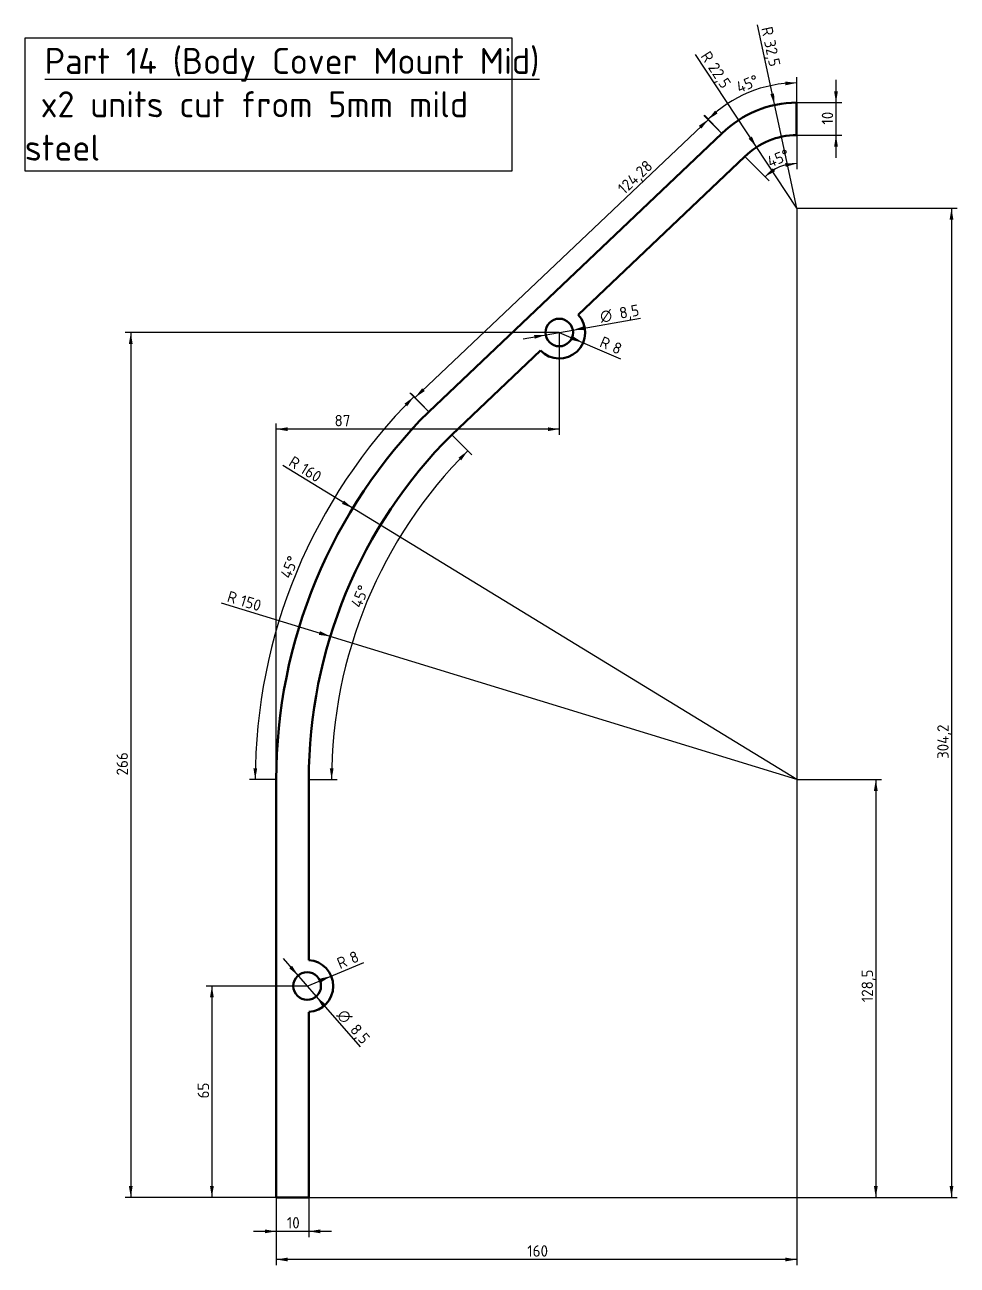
# Model space of a CAD drawing. Header units: millimetres. Extents: x -241 to 1487, y 11 to 833.
# Drawn here: x 1199.9 to 1486.6, y 176.8 to 558.3 of the extents above; entities that cross this region are included whole.
import ezdxf
from ezdxf.enums import TextEntityAlignment as Align

# ---------------------------------------------------------------- set-up
doc = ezdxf.new("R2010")
doc.units = ezdxf.units.MM
doc.layers.add('Default', color=7, linetype='Continuous')
doc.layers.add('Dimensions', color=7, linetype='Continuous')
doc.styles.add('SEACAD_Solid_Edge_ISO', font='seiso.ttf')
doc.styles.add('SEACAD_Solid_Edge_ISO1_Symbols', font='semeci1.ttf')
doc.dimstyles.new('ISO_(mm)', dxfattribs={"dimtxt": 3.5, "dimasz": 3.5, "dimexe": 1.75, "dimexo": 0, "dimgap": 0.875, "dimtad": 1, "dimtxsty": 'SEACAD_Solid_Edge_ISO', "dimblk1": '_SE_FILLED', "dimblk2": '_SE_FILLED', "dimsah": 1, "dimcen": 1.75, "dimadec": 0, "dimazin": 0, "dimtfac": 0.5, "dimtmove": 0, "dimatfit": 3, "dimfxl": 1, "dimarcsym": 0})

# ---------------------------------------------------------------- blocks, each defined once
blk = doc.blocks.new('DMBLK244')
at = {"layer": 'Dimensions', "linetype": 'Continuous', "lineweight": 25}
for points in [[(1282.07, 268.85), (1281.19, 268.08), (1283.92, 265.82)], [(1292.23, 257.14), (1289.49, 259.4), (1291.35, 256.38)]]:
    blk.add_hatch(color=7, dxfattribs=at).paths.add_polyline_path(points)
at = {"layer": 'Dimensions', "color": 7, "linetype": 'Continuous', "lineweight": 25}
for p, q in [((1279.33, 271.11), (1289.49, 259.4)), ((1289.49, 259.4), (1302.98, 243.87))]:
    blk.add_line(p, q, dxfattribs=at)
for s, style, p in [('O', 'SEACAD_Solid_Edge_ISO1_Symbols', (1298.36, 255.85)), ('8,5', 'SEACAD_Solid_Edge_ISO', (1302.3, 251.32))]:
    blk.add_text(s, height=3.5, rotation=310.9587, dxfattribs=dict(at, style=style)).set_placement(p, align=Align.TOP_LEFT)
blk = doc.blocks.new('_SE_FILLED')
at = {"color": 0}
blk.add_line((0, 0), (-1, 0), dxfattribs=at)
blk.add_solid([(0, 0), (-1, -0.1665), (-1, 0.1665), (0, 0)], dxfattribs=at)
blk = doc.blocks.new('DMBLK245')
at = {"layer": 'Dimensions', "linetype": 'Continuous', "lineweight": 25}
for points in [[(1371.74, 465.53), (1368.39, 464.35), (1371.94, 464.38)], [(1356.47, 462.84), (1356.67, 461.69), (1360.02, 462.87)]]:
    blk.add_hatch(color=7, dxfattribs=at).paths.add_polyline_path(points)
at = {"layer": 'Dimensions', "color": 7, "linetype": 'Continuous', "lineweight": 25}
for p, q in [((1368.39, 464.35), (1389.15, 468)), ((1353.13, 461.66), (1368.39, 464.35))]:
    blk.add_line(p, q, dxfattribs=at)
for s, style, p in [('O', 'SEACAD_Solid_Edge_ISO1_Symbols', (1376.5, 470.21)), ('8,5', 'SEACAD_Solid_Edge_ISO', (1382.41, 471.25))]:
    blk.add_text(s, height=3.5, rotation=9.9742, dxfattribs=dict(at, style=style)).set_placement(p, align=Align.TOP_LEFT)
blk = doc.blocks.new('DMBLK246')
at = {"layer": 'Dimensions', "linetype": 'Continuous', "lineweight": 25}
blk.add_hatch(color=7, dxfattribs=at).paths.add_polyline_path([(1297.42, 410.92), (1300.71, 409.59), (1298.03, 411.91)])
at = {"layer": 'Dimensions', "color": 7, "linetype": 'Continuous', "lineweight": 25}
blk.add_line((1437.21, 326.11), (1279.21, 422.74), dxfattribs=at)
at = {"layer": 'Dimensions', "color": 7, "linetype": 'Continuous', "lineweight": 25, "style": 'SEACAD_Solid_Edge_ISO'}
for s, p in [('R', (1282.54, 425.83)), ('160', (1286.1, 423.66))]:
    blk.add_text(s, height=3.5, rotation=328.5504, dxfattribs=at).set_placement(p, align=Align.TOP_LEFT)
blk = doc.blocks.new('DMBLK247')
at = {"layer": 'Dimensions', "linetype": 'Continuous', "lineweight": 25}
blk.add_hatch(color=7, dxfattribs=at).paths.add_polyline_path([(1290.3, 370.62), (1293.82, 370.15), (1290.64, 371.74)])
at = {"layer": 'Dimensions', "color": 7, "linetype": 'Continuous', "lineweight": 25}
blk.add_line((1437.21, 326.11), (1260.41, 380.41), dxfattribs=at)
at = {"layer": 'Dimensions', "color": 7, "linetype": 'Continuous', "lineweight": 25, "style": 'SEACAD_Solid_Edge_ISO'}
for s, p in [('R', (1262.86, 384.24)), ('150', (1266.85, 383.01))]:
    blk.add_text(s, height=3.5, rotation=342.926, dxfattribs=at).set_placement(p, align=Align.TOP_LEFT)
blk = doc.blocks.new('DMBLK248')
at = {"layer": 'Dimensions', "linetype": 'Continuous', "lineweight": 25}
for points in [[(1317.46, 440.92), (1319.49, 443.82), (1316.63, 441.73)], [(1270.19, 329.62), (1270.73, 326.11), (1271.35, 329.6)]]:
    blk.add_hatch(color=7, dxfattribs=at).paths.add_polyline_path(points)
at = {"layer": 'Dimensions', "color": 7, "linetype": 'Continuous', "lineweight": 25}
for p, q in [((1324.07, 439.25), (1318.26, 445.06)), ((1277.21, 326.11), (1268.98, 326.11))]:
    blk.add_line(p, q, dxfattribs=at)
blk.add_arc((1437.21, 326.11), 166.47, 135, 180, dxfattribs=at)
at = {"layer": 'Dimensions', "color": 7, "linetype": 'Continuous', "lineweight": 25, "style": 'SEACAD_Solid_Edge_ISO'}
blk.add_text('45°', height=3.5, rotation=67.5, dxfattribs=at).set_placement((1278.31, 388.96), align=Align.TOP_LEFT)
blk = doc.blocks.new('DMBLK249')
at = {"layer": 'Dimensions', "linetype": 'Continuous', "lineweight": 25}
for points in [[(1334.07, 424.31), (1336.1, 427.22), (1333.24, 425.12)], [(1293.68, 329.62), (1294.22, 326.11), (1294.84, 329.6)]]:
    blk.add_hatch(color=7, dxfattribs=at).paths.add_polyline_path(points)
at = {"layer": 'Dimensions', "color": 7, "linetype": 'Continuous', "lineweight": 25}
for p, q in [((1331.14, 432.18), (1337.34, 425.98)), ((1287.21, 326.11), (1295.97, 326.11))]:
    blk.add_line(p, q, dxfattribs=at)
blk.add_arc((1437.21, 326.11), 142.99, 135, 180, dxfattribs=at)
at = {"layer": 'Dimensions', "color": 7, "linetype": 'Continuous', "lineweight": 25, "style": 'SEACAD_Solid_Edge_ISO'}
blk.add_text('45°', height=3.5, rotation=67.5, dxfattribs=at).set_placement((1300.01, 379.97), align=Align.TOP_LEFT)
blk = doc.blocks.new('DMBLK250')
at = {"layer": 'Dimensions', "linetype": 'Continuous', "lineweight": 25}
for points in [[(1407.13, 527.19), (1407.93, 526.34), (1410.07, 529.17)], [(1322.05, 446.46), (1319.91, 443.63), (1322.85, 445.61)]]:
    blk.add_hatch(color=7, dxfattribs=at).paths.add_polyline_path(points)
at = {"layer": 'Dimensions', "color": 7, "linetype": 'Continuous', "lineweight": 25}
for p, q in [((1414.23, 524.79), (1408.86, 530.44)), ((1410.07, 529.17), (1319.91, 443.63)), ((1324.07, 439.25), (1318.71, 444.9))]:
    blk.add_line(p, q, dxfattribs=at)
at = {"layer": 'Dimensions', "color": 7, "linetype": 'Continuous', "lineweight": 25, "style": 'SEACAD_Solid_Edge_ISO'}
blk.add_text('124,28', height=3.5, rotation=43.4963, dxfattribs=at).set_placement((1381.84, 508.42), align=Align.TOP_LEFT)
blk = doc.blocks.new('DMBLK251')
at = {"layer": 'Dimensions', "linetype": 'Continuous', "lineweight": 25}
for points in [[(1433.74, 539.64), (1437.21, 540.38), (1433.68, 540.8)], [(1412.13, 531.87), (1409.93, 529.08), (1412.91, 531.01)]]:
    blk.add_hatch(color=7, dxfattribs=at).paths.add_polyline_path(points)
at = {"layer": 'Dimensions', "color": 7, "linetype": 'Continuous', "lineweight": 25}
for p, q in [((1437.21, 534.31), (1437.21, 542.13)), ((1414.23, 524.79), (1408.7, 530.32))]:
    blk.add_line(p, q, dxfattribs=at)
blk.add_arc((1437.21, 501.81), 38.57, 90, 135, dxfattribs=at)
at = {"layer": 'Dimensions', "color": 7, "linetype": 'Continuous', "lineweight": 25, "style": 'SEACAD_Solid_Edge_ISO'}
blk.add_text('45°', height=3.5, rotation=22.5, dxfattribs=at).set_placement((1418.24, 540.43), align=Align.TOP_LEFT)
blk = doc.blocks.new('DMBLK252')
at = {"layer": 'Dimensions', "linetype": 'Continuous', "lineweight": 25}
for points in [[(1449.88, 537.81), (1448.72, 537.81), (1449.3, 534.31)], [(1449.88, 520.81), (1449.3, 524.31), (1448.72, 520.81)]]:
    blk.add_hatch(color=7, dxfattribs=at).paths.add_polyline_path(points)
at = {"layer": 'Dimensions', "color": 7, "linetype": 'Continuous', "lineweight": 25}
for p, q in [((1449.3, 541.31), (1449.3, 517.31)), ((1437.21, 534.31), (1451.05, 534.31)), ((1437.21, 524.31), (1451.05, 524.31))]:
    blk.add_line(p, q, dxfattribs=at)
at = {"layer": 'Dimensions', "color": 7, "linetype": 'Continuous', "lineweight": 25, "style": 'SEACAD_Solid_Edge_ISO'}
blk.add_text('10', height=3.5, rotation=90, dxfattribs=at).set_placement((1444.92, 527.56), align=Align.TOP_LEFT)
blk = doc.blocks.new('DMBLK253')
at = {"layer": 'Dimensions', "linetype": 'Continuous', "lineweight": 25}
for points in [[(1433.81, 514.55), (1437.21, 515.57), (1433.66, 515.71)], [(1429.89, 514.15), (1427.47, 511.54), (1430.6, 513.22)]]:
    blk.add_hatch(color=7, dxfattribs=at).paths.add_polyline_path(points)
at = {"layer": 'Dimensions', "color": 7, "linetype": 'Continuous', "lineweight": 25}
for p, q in [((1437.21, 524.31), (1437.21, 513.82)), ((1421.3, 517.72), (1428.71, 510.31))]:
    blk.add_line(p, q, dxfattribs=at)
blk.add_arc((1437.21, 501.81), 13.76, 90, 135, dxfattribs=at)
at = {"layer": 'Dimensions', "color": 7, "linetype": 'Continuous', "lineweight": 25, "style": 'SEACAD_Solid_Edge_ISO'}
blk.add_text('45°', height=3.5, rotation=22.5, dxfattribs=at).set_placement((1427.73, 517.52), align=Align.TOP_LEFT)
blk = doc.blocks.new('DMBLK254')
at = {"layer": 'Dimensions', "linetype": 'Continuous', "lineweight": 25}
blk.add_hatch(color=7, dxfattribs=at).paths.add_polyline_path([(1429.12, 536.9), (1430.42, 533.6), (1430.26, 537.14)])
at = {"layer": 'Dimensions', "color": 7, "linetype": 'Continuous', "lineweight": 25}
blk.add_line((1437.21, 501.81), (1425.16, 558.25), dxfattribs=at)
at = {"layer": 'Dimensions', "color": 7, "linetype": 'Continuous', "lineweight": 25, "style": 'SEACAD_Solid_Edge_ISO'}
for s, p in [('R', (1429.7, 557.97)), ('32,5', (1430.57, 553.89))]:
    blk.add_text(s, height=3.5, rotation=282.0448, dxfattribs=at).set_placement(p, align=Align.TOP_LEFT)
blk = doc.blocks.new('DMBLK255')
at = {"layer": 'Dimensions', "linetype": 'Continuous', "lineweight": 25}
blk.add_hatch(color=7, dxfattribs=at).paths.add_polyline_path([(1422.45, 523.23), (1424.86, 520.62), (1423.43, 523.87)])
at = {"layer": 'Dimensions', "color": 7, "linetype": 'Continuous', "lineweight": 25}
blk.add_line((1437.21, 501.81), (1406.13, 549.15), dxfattribs=at)
at = {"layer": 'Dimensions', "color": 7, "linetype": 'Continuous', "lineweight": 25, "style": 'SEACAD_Solid_Edge_ISO'}
for s, p in [('R', (1410.46, 550.53)), ('22,5', (1412.75, 547.04))]:
    blk.add_text(s, height=3.5, rotation=303.2787, dxfattribs=at).set_placement(p, align=Align.TOP_LEFT)
blk = doc.blocks.new('DMBLK256')
at = {"layer": 'Dimensions', "linetype": 'Continuous', "lineweight": 25}
for points in [[(1273.71, 186.58), (1277.21, 187.16), (1273.71, 187.74)], [(1290.71, 186.58), (1290.71, 187.74), (1287.21, 187.16)]]:
    blk.add_hatch(color=7, dxfattribs=at).paths.add_polyline_path(points)
at = {"layer": 'Dimensions', "color": 7, "linetype": 'Continuous', "lineweight": 25}
for p, q in [((1277.21, 197.61), (1277.21, 185.41)), ((1287.21, 197.61), (1287.21, 185.41)), ((1294.21, 187.16), (1270.21, 187.16))]:
    blk.add_line(p, q, dxfattribs=at)
at = {"layer": 'Dimensions', "color": 7, "linetype": 'Continuous', "lineweight": 25, "style": 'SEACAD_Solid_Edge_ISO'}
blk.add_text('10', height=3.5, dxfattribs=at).set_placement((1280.46, 191.54), align=Align.TOP_LEFT)
blk = doc.blocks.new('DMBLK257')
at = {"layer": 'Dimensions', "linetype": 'Continuous', "lineweight": 25}
for points in [[(1256.84, 259.11), (1258.01, 259.11), (1257.42, 262.61)], [(1256.84, 201.11), (1257.42, 197.61), (1258.01, 201.11)]]:
    blk.add_hatch(color=7, dxfattribs=at).paths.add_polyline_path(points)
at = {"layer": 'Dimensions', "color": 7, "linetype": 'Continuous', "lineweight": 25}
for p, q in [((1286.71, 262.61), (1255.67, 262.61)), ((1257.42, 262.61), (1257.42, 197.61)), ((1282.21, 197.61), (1255.67, 197.61))]:
    blk.add_line(p, q, dxfattribs=at)
at = {"layer": 'Dimensions', "color": 7, "linetype": 'Continuous', "lineweight": 25, "style": 'SEACAD_Solid_Edge_ISO'}
blk.add_text('65', height=3.5, rotation=90, dxfattribs=at).set_placement((1253.05, 228.04), align=Align.TOP_LEFT)
blk = doc.blocks.new('DMBLK258')
at = {"layer": 'Dimensions', "linetype": 'Continuous', "lineweight": 25}
for points in [[(1485.39, 498.31), (1484.81, 501.81), (1484.23, 498.31)], [(1485.39, 201.11), (1484.23, 201.11), (1484.81, 197.61)]]:
    blk.add_hatch(color=7, dxfattribs=at).paths.add_polyline_path(points)
at = {"layer": 'Dimensions', "color": 7, "linetype": 'Continuous', "lineweight": 25}
for p, q in [((1437.21, 501.81), (1486.56, 501.81)), ((1484.81, 501.81), (1484.81, 197.61)), ((1277.21, 197.61), (1486.56, 197.61))]:
    blk.add_line(p, q, dxfattribs=at)
at = {"layer": 'Dimensions', "color": 7, "linetype": 'Continuous', "lineweight": 25, "style": 'SEACAD_Solid_Edge_ISO'}
blk.add_text('304,2', height=3.5, rotation=90, dxfattribs=at).set_placement((1480.43, 332.46), align=Align.TOP_LEFT)
blk = doc.blocks.new('DMBLK259')
at = {"layer": 'Dimensions', "linetype": 'Continuous', "lineweight": 25}
for points in [[(1231.9, 460.11), (1233.06, 460.11), (1232.48, 463.61)], [(1231.9, 201.11), (1232.48, 197.61), (1233.06, 201.11)]]:
    blk.add_hatch(color=7, dxfattribs=at).paths.add_polyline_path(points)
at = {"layer": 'Dimensions', "color": 7, "linetype": 'Continuous', "lineweight": 25}
for p, q in [((1364.21, 463.61), (1230.73, 463.61)), ((1232.48, 463.61), (1232.48, 197.61)), ((1277.21, 197.61), (1230.73, 197.61))]:
    blk.add_line(p, q, dxfattribs=at)
at = {"layer": 'Dimensions', "color": 7, "linetype": 'Continuous', "lineweight": 25, "style": 'SEACAD_Solid_Edge_ISO'}
blk.add_text('266', height=3.5, rotation=90, dxfattribs=at).set_placement((1228.1, 327.39), align=Align.TOP_LEFT)
blk = doc.blocks.new('DMBLK261')
at = {"layer": 'Dimensions', "linetype": 'Continuous', "lineweight": 25}
for points in [[(1280.71, 433.3), (1280.71, 434.46), (1277.21, 433.88)], [(1360.71, 433.3), (1364.21, 433.88), (1360.71, 434.46)]]:
    blk.add_hatch(color=7, dxfattribs=at).paths.add_polyline_path(points)
at = {"layer": 'Dimensions', "color": 7, "linetype": 'Continuous', "lineweight": 25}
for p, q in [((1364.21, 463.61), (1364.21, 432.13)), ((1277.21, 326.11), (1277.21, 435.63)), ((1364.21, 433.88), (1277.21, 433.88))]:
    blk.add_line(p, q, dxfattribs=at)
at = {"layer": 'Dimensions', "color": 7, "linetype": 'Continuous', "lineweight": 25, "style": 'SEACAD_Solid_Edge_ISO'}
blk.add_text('87', height=3.5, dxfattribs=at).set_placement((1295.13, 438.26), align=Align.TOP_LEFT)
blk = doc.blocks.new('DMBLK262')
at = {"layer": 'Dimensions', "linetype": 'Continuous', "lineweight": 25}
for points in [[(1280.71, 177.92), (1280.71, 179.08), (1277.21, 178.5)], [(1433.71, 177.92), (1437.21, 178.5), (1433.71, 179.08)]]:
    blk.add_hatch(color=7, dxfattribs=at).paths.add_polyline_path(points)
at = {"layer": 'Dimensions', "color": 7, "linetype": 'Continuous', "lineweight": 25}
for p, q in [((1437.21, 501.81), (1437.21, 176.75)), ((1277.21, 197.61), (1277.21, 176.75)), ((1437.21, 178.5), (1277.21, 178.5))]:
    blk.add_line(p, q, dxfattribs=at)
at = {"layer": 'Dimensions', "color": 7, "linetype": 'Continuous', "lineweight": 25, "style": 'SEACAD_Solid_Edge_ISO'}
blk.add_text('160', height=3.5, dxfattribs=at).set_placement((1354.38, 182.88), align=Align.TOP_LEFT)
blk = doc.blocks.new('DMBLK263')
at = {"layer": 'Dimensions', "linetype": 'Continuous', "lineweight": 25}
for points in [[(1462.13, 322.61), (1461.54, 326.11), (1460.96, 322.61)], [(1462.13, 201.11), (1460.96, 201.11), (1461.54, 197.61)]]:
    blk.add_hatch(color=7, dxfattribs=at).paths.add_polyline_path(points)
at = {"layer": 'Dimensions', "color": 7, "linetype": 'Continuous', "lineweight": 25}
for p, q in [((1437.21, 326.11), (1463.29, 326.11)), ((1461.54, 326.11), (1461.54, 197.61)), ((1277.21, 197.61), (1463.29, 197.61))]:
    blk.add_line(p, q, dxfattribs=at)
at = {"layer": 'Dimensions', "color": 7, "linetype": 'Continuous', "lineweight": 25, "style": 'SEACAD_Solid_Edge_ISO'}
blk.add_text('128,5', height=3.5, rotation=90, dxfattribs=at).set_placement((1457.17, 257.64), align=Align.TOP_LEFT)
blk = doc.blocks.new('DMBLK269')
at = {"layer": 'Dimensions', "linetype": 'Continuous', "lineweight": 25}
blk.add_hatch(color=7, dxfattribs=at).paths.add_polyline_path([(1368.57, 462.37), (1368.11, 461.3), (1371.56, 460.46)])
at = {"layer": 'Dimensions', "color": 7, "linetype": 'Continuous', "lineweight": 25}
blk.add_line((1364.21, 463.61), (1383, 455.56), dxfattribs=at)
at = {"layer": 'Dimensions', "color": 7, "linetype": 'Continuous', "lineweight": 25, "style": 'SEACAD_Solid_Edge_ISO'}
for s, p in [('R', (1377.72, 462.58)), ('8', (1381.55, 460.94))]:
    blk.add_text(s, height=3.5, rotation=336.8096, dxfattribs=at).set_placement(p, align=Align.TOP_LEFT)
blk = doc.blocks.new('DMBLK270')
at = {"layer": 'Dimensions', "linetype": 'Continuous', "lineweight": 25}
blk.add_hatch(color=7, dxfattribs=at).paths.add_polyline_path([(1290.64, 264.88), (1291.08, 263.8), (1294.09, 265.69)])
at = {"layer": 'Dimensions', "color": 7, "linetype": 'Continuous', "lineweight": 25}
blk.add_line((1286.71, 262.61), (1304.18, 269.89), dxfattribs=at)
at = {"layer": 'Dimensions', "color": 7, "linetype": 'Continuous', "lineweight": 25, "style": 'SEACAD_Solid_Edge_ISO'}
for s, p in [('R', (1295.46, 271)), ('8', (1299.31, 272.6))]:
    blk.add_text(s, height=3.5, rotation=22.6226, dxfattribs=at).set_placement(p, align=Align.TOP_LEFT)

msp = doc.modelspace()

# ---------------------------------------------------------------- linework, layer by layer
at = {"layer": 'Default', "color": 7, "linetype": 'Continuous', "lineweight": 50}
for p, q in [((1437.207, 534.311), (1437.207, 524.311)), ((1414.226, 524.792), (1324.07, 439.248)), ((1370.047, 469.092), (1421.297, 517.721)), ((1358.426, 458.055), (1331.141, 432.177)), ((1277.207, 326.111), (1277.207, 197.611)), ((1287.217, 270.583), (1287.207, 326.111)), ((1287.207, 197.611), (1287.217, 254.621)), ((1287.207, 197.611), (1277.207, 197.611))]:
    msp.add_line(p, q, dxfattribs=at)
at = {"layer": 'Default', "color": 7, "linetype": 'Continuous', "lineweight": 30}
msp.add_lwpolyline([(1199.904, 554.111), (1199.904, 513.287), (1349.759, 513.287), (1349.759, 554.111), (1199.904, 554.111)], dxfattribs=at)
at = {"layer": 'Default', "color": 7, "linetype": 'Continuous', "lineweight": 50}
for centre in [(1364.207, 463.611), (1286.707, 262.611)]:
    msp.add_circle(centre, 4.25, dxfattribs=at)
for centre, radius, start, end in [((1437.207, 501.811), 32.5, 90, 135), ((1437.207, 501.811), 22.5, 90, 135), ((1364.207, 463.611), 8, 223.82076, 43.16615), ((1437.207, 326.111), 160, 135, 180), ((1437.207, 326.111), 150, 135, 180), ((1286.707, 262.611), 8, 273.58332, 86.41668)]:
    msp.add_arc(centre, radius, start, end, dxfattribs=at)

# ---------------------------------------------------------------- texts
at = {"layer": 'Default', "insert": (1199.904, 551.141), "char_height": 10.054167, "width": 149.85551, "attachment_point": 1}
msp.add_mtext('{\\fSolid Edge ISO|b0||i0||c0|p34;\\C7;\\L\\H10.05416667;\\W1.;\\T1.; }{\\fSolid Edge ISO|b0||i0||c0|p34;\\C7;\\L\\H8.;\\W1.;\\T1.;Part 14 (Body Cover Mount Mid) \\P}{\\fSolid Edge ISO|b0||i0||c0|p34;\\C7;\\H8.;\\W1.;\\T1.; x2 units cut from 5mm mild steel}', dxfattribs=at)

# ---------------------------------------------------------------- dimensions: what is measured, and where the dimension line sits
at = {"layer": 'Dimensions', "color": 7, "linetype": 'Continuous', "lineweight": 25}
for center, mpoint, picture, middle in [((1437.207, 501.811), (1430.425, 533.595), 'DMBLK254', (1427.923, 545.321)), ((1437.207, 501.811), (1424.861, 520.621), 'DMBLK255', (1413.563, 537.834)), ((1364.207, 463.611), (1371.56, 460.46), 'DMBLK269', (1374.871, 459.042)), ((1437.207, 326.111), (1300.711, 409.59), 'DMBLK246', (1289.677, 416.338)), ((1437.207, 326.111), (1293.818, 370.152), 'DMBLK247', (1271.979, 376.859)), ((1286.707, 262.611), (1294.091, 265.688), 'DMBLK270', (1296.017, 266.49))]:
    dim = msp.add_radius_dim(center=center, mpoint=mpoint, text='\\A1;<>', dimstyle='ISO_(mm)', override={"dimtolj": 1}, dxfattribs=at)
    dim.commit()
    dim.dimension.update_dxf_attribs({"geometry": picture, "text_midpoint": middle, "dimtype": 164})
for base, center, p1, p2, picture, middle in [((1422.447, 537.443), (1437.207, 501.811), (1437.207, 534.311), (1414.226, 524.792), 'DMBLK251', (1422.447, 537.443)), ((1431.94, 514.526), (1437.207, 501.811), (1437.207, 524.311), (1421.297, 517.721), 'DMBLK253', (1431.94, 514.526)), ((1283.406, 389.817), (1437.207, 326.111), (1277.207, 326.111), (1324.07, 439.248), 'DMBLK248', (1283.406, 389.817)), ((1305.102, 380.83), (1437.207, 326.111), (1287.207, 326.111), (1331.141, 432.177), 'DMBLK249', (1305.102, 380.83))]:
    dim = msp.add_angular_dim_3p(base=base, center=center, p1=p1, p2=p2, text='\\A1;<>', dimstyle='ISO_(mm)', override={"dimtolj": 1}, dxfattribs=at)
    dim.commit()
    dim.dimension.update_dxf_attribs({"geometry": picture, "text_midpoint": middle, "dimtype": 165})
for base, p1, p2, angle, picture, middle, dimtype in [((1449.299, 534.311), (1437.207, 534.311), (1437.207, 524.311), 270, 'DMBLK252', (1449.299, 529.311), 161), ((1410.07, 529.172), (1414.226, 524.792), (1324.07, 439.248), 223.4963, 'DMBLK250', (1388.716, 508.911), 161), ((1484.809, 197.611), (1437.207, 501.811), (1277.207, 197.611), 90, 'DMBLK258', (1484.809, 336.832), 160), ((1232.48, 197.611), (1364.207, 463.611), (1277.207, 197.611), 90, 'DMBLK259', (1232.48, 330.611), 160), ((1461.544, 197.611), (1437.207, 326.111), (1277.207, 197.611), 90, 'DMBLK263', (1461.544, 261.861), 160), ((1257.422, 197.611), (1286.707, 262.611), (1282.207, 197.611), 90, 'DMBLK257', (1257.422, 230.111), 160)]:
    dim = msp.add_linear_dim(base=base, p1=p1, p2=p2, angle=angle, text='\\A1;<>', dimstyle='ISO_(mm)', dxfattribs=at)
    dim.commit()
    dim.dimension.update_dxf_attribs({"geometry": picture, "text_midpoint": middle, "dimtype": dimtype})
for base, p1, p2, picture, middle in [((1277.207, 178.501), (1437.207, 501.811), (1277.207, 326.111), 'DMBLK262', (1357.207, 178.501)), ((1277.207, 433.881), (1364.207, 463.611), (1277.207, 326.111), 'DMBLK261', (1297.357, 433.881)), ((1277.207, 187.161), (1287.207, 197.611), (1277.207, 197.611), 'DMBLK256', (1282.207, 187.161))]:
    dim = msp.add_linear_dim(base=base, p1=p1, p2=p2, text='\\A1;<>', dimstyle='ISO_(mm)', dxfattribs=at)
    dim.commit()
    dim.dimension.update_dxf_attribs({"geometry": picture, "text_midpoint": middle, "dimtype": 160})
for p1, p2, picture, middle in [((1360.021, 462.874), (1368.392, 464.347), 'DMBLK245', (1376.051, 465.694)), ((1283.921, 265.82), (1289.493, 259.401), 'DMBLK244', (1294.258, 253.911))]:
    dim = msp.add_diameter_dim_2p(p1=p1, p2=p2, text='\\A1;<>', dimstyle='ISO_(mm)', override={"dimtmove": 1, "dimtolj": 1}, dxfattribs=at)
    dim.commit()
    dim.dimension.update_dxf_attribs({"geometry": picture, "text_midpoint": middle, "dimtype": 163})

doc.saveas('drawing.dxf')
